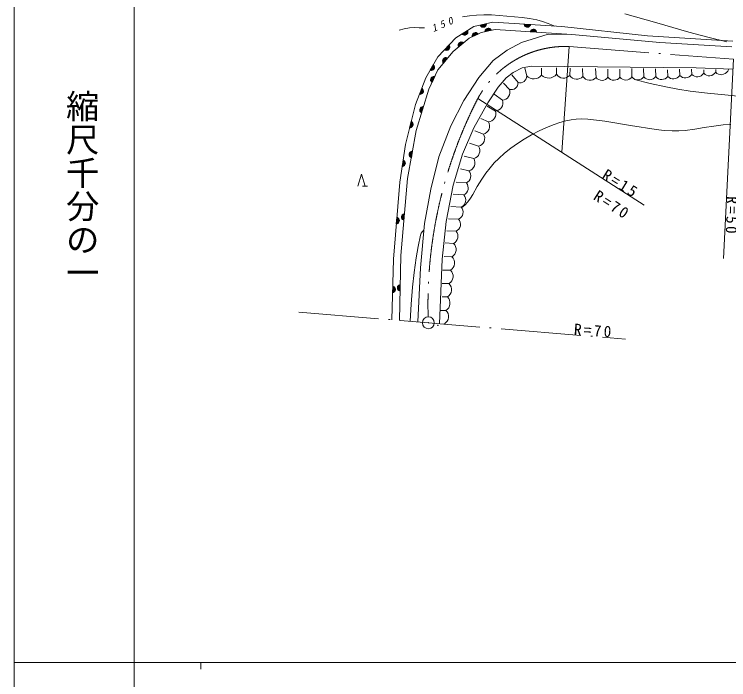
# Model space of a CAD drawing. Units: millimetres, scale not verified. Extents: x 63590 to 703590, y -443 to 359557.
# Drawn here: x 63590 to 170867, y 181966 to 281848 of the extents above; entities that cross this region are included whole.
import ezdxf
from ezdxf.enums import TextEntityAlignment as Align

# ---------------------------------------------------------------- set-up
doc = ezdxf.new("R2010")
doc.units = ezdxf.units.MM
doc.header["$LTSCALE"] = 1000
doc.linetypes.add('LONG_DASHED_DOTTED', pattern=[15.25, 12, -1.5, 0.25, -1.5])
doc.layers.add('S-SUV', color=7, linetype='Continuous', lineweight=13)
doc.styles.add('@ＭＳ ゴシック', font='')
doc.styles.add('ＭＳ ゴシック', font='')
doc.styles.get('@ＭＳ ゴシック').set_extended_font_data('@MS Gothic')
doc.styles.get('ＭＳ ゴシック').set_extended_font_data('MS Gothic')

msp = doc.modelspace()

# ---------------------------------------------------------------- linework, layer by layer
at = {"layer": 'S-SUV'}
for p, q in [((63590, 359557), (63590, -443)), ((81590, 349557), (81590, -443)), ((130914, 281490), (131950, 281642)), ((131950, 281642), (133002, 281734)), ((133002, 281734), (134106, 281771)), ((134106, 281771), (135223, 281748)), ((135223, 281748), (137525, 281586)), ((137525, 281586), (139831, 281363)), ((139831, 281363), (140943, 281208)), ((140943, 281208), (142040, 280994)), ((155272, 281926), (160075, 280542)), ((135463, 280652), (132588, 279992)), ((133538, 280210), (134513, 280434)), ((133600, 280106), (133538, 280210)), ((134502, 280367), (133576, 280155)), ((133681, 280025), (133600, 280106)), ((133615, 280099), (134492, 280301)), ((134469, 280231), (133668, 280047)), ((133800, 279939), (133681, 280025)), ((133726, 279997), (134435, 280159)), ((134390, 280085), (133800, 279950)), ((133929, 279915), (134292, 279998)), ((134301, 279993), (134195, 279930)), ((134395, 280076), (134301, 279993)), ((134465, 280205), (134395, 280076)), ((134499, 280313), (134465, 280205)), ((134513, 280434), (134499, 280313)), ((145798, 280013), (135463, 280652)), ((140162, 280246), (140131, 280363)), ((140131, 280363), (141130, 280302)), ((141101, 280241), (140153, 280299)), ((140216, 280145), (140162, 280246)), ((140174, 280236), (141072, 280180)), ((141031, 280120), (140210, 280171)), ((140306, 280029), (140216, 280145)), ((140251, 280106), (140977, 280061)), ((140412, 279963), (140306, 280029)), ((140913, 280002), (140309, 280039)), ((141019, 280096), (140915, 279992)), ((141083, 280189), (141019, 280096)), ((141130, 280302), (141083, 280189)), ((142040, 280994), (142895, 280768)), ((142895, 280768), (143734, 280485)), ((143734, 280485), (144236, 280289)), ((144236, 280289), (144733, 280079)), ((145798, 280013), (158664, 278605)), ((160075, 280542), (164870, 279161)), ((121379, 279469), (122155, 279671)), ((122155, 279671), (122949, 279815)), ((122949, 279815), (123658, 279850)), ((123658, 279850), (124373, 279825)), ((124373, 279825), (124775, 279808)), ((124775, 279808), (125184, 279804)), ((132588, 279992), (129900, 278295)), ((130821, 278876), (131667, 279410)), ((131679, 279344), (130876, 278837)), ((130930, 278797), (131691, 279278)), ((131693, 279205), (130997, 278766)), ((131069, 278737), (131684, 279125)), ((131667, 279041), (131155, 278718)), ((131288, 278727), (131603, 278926)), ((131613, 278924), (131534, 278830)), ((131674, 279033), (131613, 278924)), ((131667, 279410), (131694, 279292)), ((131698, 279179), (131674, 279033)), ((131694, 279292), (131698, 279179)), ((131880, 278248), (133719, 279096)), ((133156, 278974), (132339, 278597)), ((132342, 278530), (133205, 278928)), ((132347, 278669), (133093, 279014)), ((133026, 279052), (132366, 278747)), ((132388, 278837), (132462, 278937)), ((132394, 278829), (132943, 279082)), ((132462, 278937), (132553, 279021)), ((132810, 279090), (132472, 278934)), ((132553, 279021), (132694, 279086)), ((132694, 279086), (132816, 279101)), ((132816, 279101), (132941, 279092)), ((132941, 279092), (133076, 279033)), ((133076, 279033), (133171, 278970)), ((133171, 278970), (133254, 278881)), ((133719, 279096), (135793, 279568)), ((133921, 279905), (133800, 279939)), ((134044, 279895), (133921, 279905)), ((134195, 279930), (134044, 279895)), ((135244, 279443), (134269, 279221)), ((134269, 279221), (134282, 279342)), ((134279, 279288), (135205, 279498)), ((134282, 279342), (134317, 279450)), ((135167, 279553), (134290, 279354)), ((134312, 279423), (135114, 279606)), ((134317, 279450), (134387, 279579)), ((135057, 279657), (134347, 279495)), ((134387, 279579), (134481, 279662)), ((134392, 279570), (134982, 279704)), ((134481, 279662), (134587, 279724)), ((134853, 279739), (134490, 279656)), ((134587, 279724), (134739, 279759)), ((134739, 279759), (134861, 279748)), ((134861, 279748), (134982, 279714)), ((134982, 279714), (135102, 279628)), ((135102, 279628), (135182, 279546)), ((135182, 279546), (135244, 279443)), ((135793, 279568), (147294, 278808)), ((140527, 279918), (140412, 279963)), ((140423, 279970), (140795, 279947)), ((140682, 279909), (140527, 279918)), ((140802, 279939), (140682, 279909)), ((140915, 279992), (140802, 279939)), ((141045, 279221), (141092, 279333)), ((142043, 279155), (141045, 279221)), ((141074, 279281), (142022, 279219)), ((141092, 279333), (141156, 279426)), ((142001, 279283), (141103, 279342)), ((141145, 279402), (141965, 279348)), ((141156, 279426), (141261, 279529)), ((141925, 279413), (141199, 279461)), ((141261, 279529), (141374, 279582)), ((141263, 279519), (141866, 279479)), ((141374, 279582), (141494, 279612)), ((141753, 279550), (141381, 279574)), ((141494, 279612), (141649, 279602)), ((141649, 279602), (141764, 279556)), ((141764, 279556), (141869, 279489)), ((141869, 279489), (141959, 279373)), ((141959, 279373), (142013, 279272)), ((142013, 279272), (142043, 279155)), ((164870, 279161), (167729, 278412)), ((129900, 278295), (127166, 275466)), ((129476, 276268), (131880, 278248)), ((130914, 278799), (130821, 278876)), ((131017, 278749), (130914, 278799)), ((131158, 278708), (131017, 278749)), ((131283, 278716), (131158, 278708)), ((131403, 278747), (131283, 278716)), ((131534, 278830), (131403, 278747)), ((132334, 278583), (132345, 278696)), ((132346, 278462), (132334, 278583)), ((132345, 278696), (132388, 278837)), ((133254, 278881), (132346, 278462)), ((139765, 277615), (143759, 278863)), ((143759, 278863), (147294, 278808)), ((147294, 278808), (160517, 277638)), ((158664, 278605), (171466, 277820)), ((167729, 278412), (170608, 277690)), ((128186, 276521), (128881, 277240)), ((128908, 277178), (128248, 276495)), ((128310, 276470), (128936, 277117)), ((128955, 277047), (128383, 276455)), ((128459, 276444), (128965, 276967)), ((128968, 276881), (128548, 276446)), ((128881, 277240), (128936, 277131)), ((128936, 277131), (128966, 277022)), ((128977, 276876), (128944, 276755)), ((128966, 277022), (128977, 276876)), ((130232, 277166), (130238, 277313)), ((130250, 277054), (130232, 277166)), ((130238, 277313), (130285, 277429)), ((130801, 277683), (130239, 277220)), ((130241, 277140), (130875, 277663)), ((130246, 277306), (130713, 277691)), ((130292, 276940), (130250, 277054)), ((130946, 277640), (130251, 277068)), ((130272, 277004), (131005, 277608)), ((130285, 277429), (130351, 277532)), ((131064, 277575), (130292, 276940)), ((130583, 277665), (130295, 277428)), ((130351, 277532), (130471, 277631)), ((130471, 277631), (130586, 277677)), ((130586, 277677), (130709, 277700)), ((130709, 277700), (130854, 277677)), ((130854, 277677), (130962, 277640)), ((130962, 277640), (131064, 277575)), ((137593, 276473), (139765, 277615)), ((146927, 277014), (145794, 261150)), ((160517, 277638), (171320, 276942)), ((127213, 273533), (129476, 276268)), ((128294, 276468), (128186, 276521)), ((128406, 276443), (128294, 276468)), ((128553, 276437), (128406, 276443)), ((128673, 276474), (128553, 276437)), ((128781, 276533), (128673, 276474)), ((128674, 276487), (128933, 276755)), ((128889, 276644), (128781, 276533)), ((128944, 276755), (128889, 276644)), ((135505, 274914), (137593, 276473)), ((127166, 275466), (125375, 272307)), ((127902, 274871), (127926, 274994)), ((127924, 274726), (127902, 274871)), ((127911, 274867), (128297, 275333)), ((128385, 275341), (127921, 274780)), ((127963, 274619), (127924, 274726)), ((127926, 274994), (127972, 275108)), ((128174, 275282), (127936, 274995)), ((127937, 274702), (128462, 275336)), ((128535, 275327), (127961, 274633)), ((127972, 275108), (128070, 275228)), ((127994, 274574), (128599, 275306)), ((128663, 275286), (128026, 274515)), ((128070, 275228), (128174, 275294)), ((128174, 275294), (128291, 275341)), ((128291, 275341), (128438, 275346)), ((128438, 275346), (128551, 275330)), ((128551, 275330), (128663, 275286)), ((133361, 272381), (135505, 274914)), ((171570, 275097), (170102, 245182)), ((126024, 273452), (126517, 274322)), ((126559, 274269), (126090, 273443)), ((126157, 273434), (126601, 274217)), ((126637, 274153), (126231, 273438)), ((126308, 273446), (126667, 274079)), ((126691, 273996), (126393, 273469)), ((126505, 273541), (126689, 273865)), ((126597, 273612), (126507, 273528)), ((126517, 274322), (126597, 274230)), ((126597, 274230), (126654, 274132)), ((126674, 273747), (126597, 273612)), ((126654, 274132), (126701, 273993)), ((126699, 273868), (126674, 273747)), ((126701, 273993), (126699, 273868)), ((128026, 274515), (127963, 274619)), ((138490, 273094), (139864, 273836)), ((139864, 273836), (141237, 274040)), ((140529, 272600), (140259, 273756)), ((141237, 274040), (165975, 273803)), ((142768, 272718), (142748, 273756)), ((145008, 272836), (145013, 273801)), ((146988, 272679), (147054, 273756)), ((148968, 272522), (148916, 273733)), ((150948, 272365), (150889, 273688)), ((152741, 272390), (152737, 273634)), ((154534, 272415), (154509, 273612)), ((156328, 272440), (156326, 273702)), ((158121, 272464), (158075, 273702)), ((159914, 272489), (159869, 273657)), ((163508, 272675), (163458, 273612)), ((165309, 272835), (165297, 273612)), ((165975, 273803), (171451, 273620)), ((170712, 273316), (170865, 273589)), ((125846, 270610), (127213, 273533)), ((126142, 273428), (126024, 273452)), ((126257, 273432), (126142, 273428)), ((126458, 272508), (126150, 271849)), ((126185, 271778), (126533, 272523)), ((126607, 272532), (126226, 271717)), ((126400, 273462), (126257, 273432)), ((126266, 272410), (126367, 272485)), ((126272, 271668), (126674, 272529)), ((126741, 272525), (126318, 271619)), ((126367, 272485), (126508, 272526)), ((126507, 273528), (126400, 273462)), ((126508, 272526), (126621, 272539)), ((126621, 272539), (126741, 272525)), ((137432, 272295), (138490, 273094)), ((139233, 271587), (138318, 272757)), ((161708, 272514), (161664, 273522)), ((167110, 272995), (167113, 273522)), ((168911, 273156), (168914, 273545)), ((125375, 272307), (123819, 268300)), ((126100, 272057), (126116, 272180)), ((126108, 271932), (126100, 272057)), ((126167, 271797), (126108, 271932)), ((126268, 272398), (126110, 272061)), ((126116, 272180), (126182, 272320)), ((126118, 271930), (126375, 272478)), ((126231, 271704), (126167, 271797)), ((126182, 272320), (126266, 272410)), ((126318, 271619), (126231, 271704)), ((131106, 268896), (133361, 272381)), ((136226, 270903), (137432, 272295)), ((137936, 270573), (137062, 271501)), ((156729, 272079), (159075, 271485)), ((159075, 271485), (161433, 270949)), ((123960, 264422), (125846, 270610)), ((124416, 269838), (124778, 270770)), ((124827, 270724), (124483, 269838)), ((124550, 269839), (124876, 270678)), ((124921, 270621), (124623, 269854)), ((124698, 269873), (124961, 270551)), ((124778, 270770), (124870, 270691)), ((124997, 270473), (124779, 269909)), ((124870, 270691), (124940, 270602)), ((124879, 269996), (125014, 270343)), ((124940, 270602), (125008, 270471)), ((125008, 270471), (125024, 270347)), ((125024, 270347), (125016, 270224)), ((134677, 268546), (136226, 270903)), ((161433, 270949), (163238, 270604)), ((163238, 270604), (165062, 270316)), ((124537, 269831), (124416, 269838)), ((124649, 269852), (124537, 269831)), ((124787, 269903), (124649, 269852)), ((124883, 269984), (124787, 269903)), ((124960, 270080), (124883, 269984)), ((125016, 270224), (124960, 270080)), ((136883, 268952), (135672, 269841)), ((165062, 270316), (167659, 270004)), ((167659, 270004), (170276, 269751)), ((170276, 269751), (172246, 269556)), ((123819, 268300), (122310, 262313)), ((129130, 265081), (131106, 268896)), ((132570, 264791), (134677, 268546)), ((133208, 269232), (158158, 253191)), ((124479, 267564), (124524, 267713)), ((124480, 267441), (124479, 267564)), ((124506, 267318), (124480, 267441)), ((124598, 267802), (124490, 267446)), ((124583, 267193), (124506, 267318)), ((124516, 267318), (124692, 267897)), ((124524, 267713), (124594, 267814)), ((124770, 267938), (124558, 267242)), ((124659, 267110), (124583, 267193)), ((124594, 267814), (124684, 267902)), ((124604, 267176), (124843, 267963)), ((124915, 267983), (124652, 267122)), ((124684, 267902), (124817, 267963)), ((124705, 267080), (124982, 267989)), ((125049, 267994), (124757, 267038)), ((124817, 267963), (124928, 267992)), ((124928, 267992), (125049, 267994)), ((135830, 267330), (134617, 268070)), ((124757, 267038), (124659, 267110)), ((134777, 265709), (133653, 266231)), ((147192, 266019), (147970, 266109)), ((147970, 266109), (148835, 266138)), ((148835, 266138), (149714, 266108)), ((149714, 266108), (151003, 265981)), ((122942, 264822), (123187, 265792)), ((123241, 265752), (123009, 264831)), ((123076, 264840), (123296, 265713)), ((123347, 265661), (123146, 264863)), ((123187, 265792), (123288, 265725)), ((123218, 264892), (123396, 265597)), ((123288, 265725), (123369, 265645)), ((123441, 265524), (123294, 264937)), ((123388, 265024), (123303, 264932)), ((123369, 265645), (123452, 265524)), ((123383, 265036), (123474, 265397)), ((123453, 265129), (123388, 265024)), ((123452, 265524), (123483, 265402)), ((123491, 265279), (123453, 265129)), ((123483, 265402), (123491, 265279)), ((127348, 260432), (129130, 265081)), ((143506, 264867), (144641, 265325)), ((144641, 265325), (145526, 265627)), ((145526, 265627), (146432, 265872)), ((146432, 265872), (147192, 266019)), ((151003, 265981), (152289, 265793)), ((152289, 265793), (156136, 265148)), ((156136, 265148), (159995, 264561)), ((167206, 264845), (168612, 265073)), ((168612, 265073), (170039, 265244)), ((170039, 265244), (171171, 265318)), ((122640, 257209), (123960, 264422)), ((123063, 264830), (122942, 264822)), ((123172, 264864), (123063, 264830)), ((123303, 264932), (123172, 264864)), ((130876, 260852), (132570, 264791)), ((134047, 263870), (132756, 264369)), ((141269, 263764), (142408, 264357)), ((142408, 264357), (143506, 264867)), ((159995, 264561), (161182, 264429)), ((161182, 264429), (162381, 264356)), ((162381, 264356), (163359, 264356)), ((163359, 264356), (164332, 264416)), ((164332, 264416), (165765, 264599)), ((165765, 264599), (167206, 264845)), ((139133, 262452), (140172, 263125)), ((140172, 263125), (141269, 263764)), ((122310, 262313), (121462, 256656)), ((133316, 262032), (131926, 262485)), ((138135, 261733), (139133, 262452)), ((122873, 260815), (122901, 260967)), ((122889, 260692), (122873, 260815)), ((122928, 260573), (122889, 260692)), ((122965, 261065), (122898, 260698)), ((122901, 260967), (122959, 261076)), ((122938, 260574), (123047, 261169)), ((122959, 261076), (123038, 261173)), ((123120, 261219), (122989, 260504)), ((123038, 261173), (123164, 261250)), ((123042, 260443), (123190, 261252)), ((123258, 261281), (123096, 260395)), ((123153, 260359), (123324, 261294)), ((123164, 261250), (123270, 261291)), ((123390, 261307), (123210, 260324)), ((123270, 261291), (123390, 261307)), ((129502, 256181), (130876, 260852)), ((136343, 260213), (137218, 260995)), ((137218, 260995), (138135, 261733)), ((121812, 258990), (121960, 259979)), ((122018, 259945), (121877, 259005)), ((121943, 259021), (122076, 259911)), ((121960, 259979), (122068, 259922)), ((122133, 259865), (122011, 259051)), ((122068, 259922), (122156, 259851)), ((122079, 259086), (122187, 259806)), ((122240, 259737), (122150, 259139)), ((122156, 259851), (122250, 259738)), ((122229, 259246), (122285, 259614)), ((122250, 259738), (122293, 259621)), ((122293, 259621), (122313, 259499)), ((123019, 260458), (122928, 260573)), ((123104, 260384), (123019, 260458)), ((123210, 260324), (123104, 260384)), ((126123, 255618), (127348, 260432)), ((132585, 260193), (131162, 260546)), ((135660, 259527), (136343, 260213)), ((121931, 259010), (121812, 258990)), ((122036, 259055), (121931, 259010)), ((122160, 259135), (122036, 259055)), ((122235, 259235), (122160, 259135)), ((122290, 259346), (122235, 259235)), ((122313, 259499), (122290, 259346)), ((131855, 258355), (130579, 258640)), ((134377, 257976), (135028, 258808)), ((135028, 258808), (135660, 259527)), ((115174, 256047), (115723, 257843)), ((115723, 257843), (116272, 256047)), ((133774, 257107), (134377, 257976)), ((121462, 256656), (120519, 245087)), ((121650, 245659), (122640, 257209)), ((131470, 256540), (129929, 256644)), ((133086, 255976), (133774, 257107)), ((115899, 256047), (116619, 256047)), ((125204, 250439), (126123, 255618)), ((128449, 250732), (129502, 256181)), ((132450, 254816), (133086, 255976)), ((131085, 254725), (129502, 254827)), ((132100, 254231), (132450, 254816)), ((130762, 252781), (131252, 253210)), ((131252, 253210), (131703, 253685)), ((131703, 253685), (132100, 254231)), ((130700, 252910), (129121, 253010)), ((120950, 250373), (121031, 251370)), ((121091, 251340), (121014, 250393)), ((121031, 251370), (121142, 251321)), ((121078, 250413), (121151, 251310)), ((121142, 251321), (121235, 251256)), ((121211, 251268), (121144, 250448)), ((121210, 250487), (121269, 251213)), ((121235, 251256), (121336, 251149)), ((121326, 251148), (121277, 250545)), ((121336, 251149), (121387, 251035)), ((121387, 251035), (121415, 250915)), ((121720, 251392), (121733, 251547)), ((121747, 251272), (121720, 251392)), ((121733, 251547), (121781, 251661)), ((121798, 251157), (121747, 251272)), ((121787, 251650), (121756, 251279)), ((121781, 251661), (121850, 251765)), ((121899, 251051), (121798, 251157)), ((121808, 251159), (121860, 251762)), ((121850, 251765), (121968, 251853)), ((121927, 251819), (121865, 251094)), ((121991, 250985), (121899, 251051)), ((121923, 251039), (121993, 251858)), ((121968, 251853), (122070, 251904)), ((122059, 251893), (121982, 250996)), ((122042, 250966), (122124, 251912)), ((122070, 251904), (122188, 251932)), ((122188, 251932), (122103, 250936)), ((130315, 251095), (128785, 251167)), ((121067, 250401), (120950, 250373)), ((121169, 250453), (121067, 250401)), ((121287, 250541), (121169, 250453)), ((121356, 250646), (121287, 250541)), ((121349, 250657), (121379, 251028)), ((121403, 250760), (121356, 250646)), ((121415, 250915), (121403, 250760)), ((122103, 250936), (121991, 250985)), ((124591, 243785), (125204, 250439)), ((127853, 245099), (128449, 250732)), ((124575, 248698), (124703, 248981)), ((124703, 248981), (124886, 249240)), ((124886, 249240), (124993, 249340)), ((124993, 249340), (125110, 249421)), ((129930, 249280), (128538, 249351)), ((124235, 246988), (124575, 248698)), ((123957, 245281), (124235, 246988)), ((129545, 247464), (128314, 247534)), ((120519, 245087), (120288, 235993)), ((121417, 235900), (121650, 245659)), ((123644, 243085), (123957, 245281)), ((127420, 235405), (127853, 245099)), ((129317, 245453), (128134, 245493)), ((124195, 235671), (124591, 243785)), ((123391, 240876), (123644, 243085)), ((129089, 243442), (127932, 243452)), ((128861, 241430), (127843, 241434)), ((120391, 240040), (120416, 241040)), ((120416, 241040), (120530, 240997)), ((120478, 241013), (120454, 240064)), ((120517, 240087), (120540, 240987)), ((120530, 240997), (120626, 240937)), ((120601, 240948), (120580, 240126)), ((120626, 240937), (120734, 240837)), ((120644, 240169), (120662, 240896)), ((120723, 240835), (120708, 240230)), ((120781, 240335), (120718, 240227)), ((120734, 240837), (120791, 240725)), ((120774, 240346), (120783, 240718)), ((120821, 240452), (120781, 240335)), ((120791, 240725), (120825, 240607)), ((120825, 240607), (120821, 240452)), ((121112, 240712), (121115, 240867)), ((121146, 240594), (121112, 240712)), ((121115, 240867), (121156, 240983)), ((121204, 240482), (121146, 240594)), ((121163, 240973), (121154, 240601)), ((121156, 240983), (121218, 241092)), ((121311, 240382), (121204, 240482)), ((121214, 240484), (121228, 241089)), ((121218, 241092), (121331, 241187)), ((121292, 241150), (121275, 240423)), ((121408, 240322), (121311, 240382)), ((121331, 241187), (121430, 241244)), ((121336, 240371), (121356, 241194)), ((121419, 241232), (121398, 240332)), ((121522, 240279), (121408, 240322)), ((121430, 241244), (121545, 241279)), ((121460, 240306), (121482, 241256)), ((121545, 241279), (121522, 240279)), ((123183, 238316), (123391, 240876)), ((120507, 240075), (120391, 240040)), ((120606, 240132), (120507, 240075)), ((120718, 240227), (120606, 240132)), ((128633, 239419), (127820, 239415)), ((123035, 235767), (123183, 238316)), ((128405, 237407), (127641, 237397)), ((63590, 184557), (602590, 184557)), ((91590, 184557), (91590, 183557))]:
    msp.add_line(p, q, dxfattribs=at)
at = {"layer": 'S-SUV', "linetype": 'LONG_DASHED_DOTTED'}
for p, q in [((146927, 277014), (171570, 275097)), ((106316, 237144), (155359, 233104))]:
    msp.add_line(p, q, dxfattribs=at)
at = {"layer": 'S-SUV'}
for centre, radius in [((125765, 235542), 896), ((125765, 235542), 27), ((127193, 235176), 31.3), ((127193, 235176), 25), ((127193, 235176), 18.8), ((127193, 235176), 12.5), ((127193, 235176), 6.3)]:
    msp.add_circle(centre, radius, dxfattribs=at)
at = {"layer": 'S-SUV', "linetype": 'LONG_DASHED_DOTTED'}
for centre, radius, start, end in [((146351, 262044), 14981, 87.79658, 151.3255), ((193244, 238302), 67536, 152.74274, 181.57855)]:
    msp.add_arc(centre, radius, start, end, dxfattribs=at)
at = {"layer": 'S-SUV'}
for centre, radius, start, end in [((139501, 272580), 1028, 254.88884, 1.14905), ((141596, 273665), 1507, 224.944, 321.08157), ((143835, 273783), 1507, 224.944, 321.08157), ((146057, 273500), 1241, 212.33212, 318.59233), ((148037, 273343), 1241, 212.33212, 318.59233), ((150017, 273186), 1241, 212.33212, 318.59233), ((159008, 273149), 1121, 217.66759, 323.9278), ((160802, 273174), 1121, 217.66759, 323.9278), ((162548, 273270), 1130, 221.95612, 328.21632), ((164349, 273430), 1130, 221.95612, 328.21632), ((166150, 273590), 1130, 221.95612, 328.21632), ((167951, 273751), 1130, 221.95612, 328.21632), ((169751, 273911), 1130, 221.95612, 328.21632), ((138204, 271566), 1028, 254.88884, 1.14905), ((151835, 273050), 1121, 217.66759, 323.9278), ((153628, 273075), 1121, 217.66759, 323.9278), ((155422, 273100), 1121, 217.66759, 323.9278), ((157215, 273124), 1121, 217.66759, 323.9278), ((136802, 270157), 1208, 273.87164, 20.13184), ((135749, 268536), 1208, 273.87164, 20.13184), ((134696, 266915), 1208, 273.87164, 20.13184), ((133723, 265064), 1237, 285.19525, 31.45545), ((132992, 263225), 1237, 285.19525, 31.45545), ((132261, 261387), 1237, 285.19525, 31.45545), ((131530, 259548), 1237, 285.19525, 31.45545), ((130981, 257592), 1160, 294.89377, 41.15397), ((130596, 255776), 1160, 294.89377, 41.15397), ((130211, 253961), 1160, 294.89377, 41.15397), ((129826, 252146), 1160, 294.89377, 41.15397), ((129441, 250331), 1160, 294.89377, 41.15397), ((129056, 248516), 1160, 294.89377, 41.15397), ((128661, 246546), 1274, 300.95889, 46.11514), ((128433, 244534), 1274, 300.95889, 46.11514), ((128205, 242523), 1274, 300.95889, 46.11514), ((127977, 240512), 1274, 300.95889, 46.11514), ((127750, 238500), 1274, 300.95889, 46.11514), ((127522, 236489), 1274, 300.95889, 46.11514)]:
    msp.add_arc(centre, radius, start, end, dxfattribs=at)

# ---------------------------------------------------------------- texts
at = {"layer": 'S-SUV', "style": '@ＭＳ ゴシック'}
msp.add_text('縮尺千分の一', height=3666, rotation=270, dxfattribs=at).set_placement((70867, 270588), align=Align.BOTTOM_LEFT)
at = {"layer": 'S-SUV', "attachment_point": 7, "style": 'ＭＳ ゴシック'}
for s, insert, char_height, rotation in [('\\T1.73;\\Q15;150', (126522, 279148), 1100, 23.3), ('\\T1.3;R=15', (151680, 257263), 1686, 328.2), ('\\T1.3;R=70', (150397, 254119), 1686, 327.4), ('\\T1.3;R=50', (170607, 254568), 1686, 267.9), ('\\T1.3;R=70', (147574, 233716), 1686, 356.2)]:
    msp.add_mtext(s, dxfattribs=dict(at, insert=insert, char_height=char_height, rotation=rotation))

doc.saveas('drawing.dxf')
